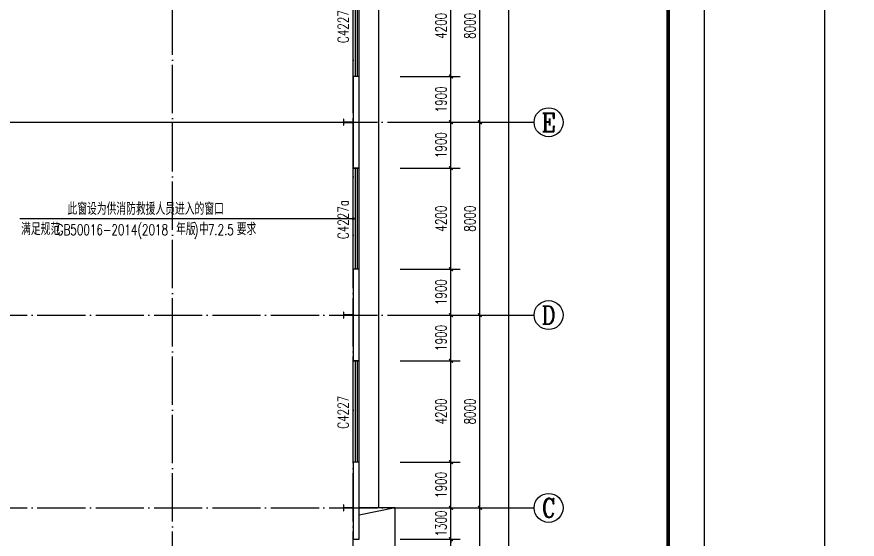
# Model space of a CAD drawing. Extents: x 14586673 to 15379323, y -344170 to -118775.
# Drawn here: x 14737673 to 14772514, y -289520 to -267843 of the extents above; entities that cross this region are included whole.
import ezdxf
from ezdxf.enums import TextEntityAlignment as Align

# ---------------------------------------------------------------- set-up
doc = ezdxf.new("R2010")
doc.units = 0
doc.header["$LTSCALE"] = 1000
doc.header["$MEASUREMENT"] = 0
doc.linetypes.add('DASH', pattern=[0.35, 0.25, -0.1])
doc.linetypes.add('DOTE', pattern=[2.42, 2, -0.2, 0.02, -0.2])
for name, color, linetype in [('AXIS', 3, 'Continuous'), ('AXIS_TEXT', 7, 'Continuous'), ('COLUMN', 2, 'Continuous'), ('DIM_LEAD', 3, 'Continuous'), ('DOTE', 1, 'DOTE'), ('PUB_DIM', 3, 'Continuous'), ('PUB_TEXT', 7, 'Continuous'), ('TK', 4, 'Continuous'), ('WALL-PARAPET', 6, 'Continuous'), ('WINDOW', 4, 'Continuous'), ('WINDOW_TEXT', 7, 'Continuous')]:
    doc.layers.add(name, color=color, linetype=linetype)
doc.styles.add('_TCH_AXIS', font='COMPLEX', dxfattribs={"bigfont": 'GBCBIG'})
doc.styles.add('_TCH_DIM', font='SIMPLEX', dxfattribs={"bigfont": 'GBCBIG'})
doc.styles.add('_TCH_DIM_T3', font='SIMPLEX', dxfattribs={"width": 0.705882, "bigfont": 'GBCBIG'})
doc.styles.add('_TCH_WINDOW', font='SIMPLEX', dxfattribs={"height": 3.5, "bigfont": 'GBCBIG'})
doc.styles.add('COMPLEX', font='COMPLEX')
doc.dimstyles.new('_TCH_ARCH&&150', dxfattribs={"dimtxt": 446.25, "dimasz": 150, "dimexe": 375, "dimexo": 450, "dimgap": 189.375, "dimtad": 1, "dimdec": 0, "dimzin": 0, "dimdsep": 46, "dimtxsty": '_TCH_DIM_T3', "dimblk": 'ARCHTICK', "dimcen": 0.09, "dimclrt": 7, "dimazin": 2, "dimtfac": 1, "dimtdec": 0, "dimtix": 1, "dimtmove": 2, "dimatfit": 3, "dimfxl": 0, "dimtolj": 1, "dimtzin": 0, "dimarcsym": 0})

# ---------------------------------------------------------------- blocks, each defined once
blk = doc.blocks.new('A$C797E1D2B')
at = {"layer": 'COLUMN'}
h = blk.add_hatch(color=256, dxfattribs=at)
h.paths.add_polyline_path([(125, 400), (250, 400), (250, 388), (130, 388), (130, 200), (125, 200)])
h.paths.add_polyline_path([(0, 400), (125, 400), (125, 200), (120, 200), (120, 388), (0, 388)])
h.paths.add_polyline_path([(0, 12), (120, 12), (120, 200), (125, 200), (125, 0), (0, 0)])
h.paths.add_polyline_path([(125, 200), (130, 200), (130, 12), (250, 12), (250, 0), (125, 0)])
blk.add_lwpolyline([(250, 0), (250, 12), (130, 12), (130, 388), (250, 388), (250, 400), (0, 400), (0, 388), (120, 388), (120, 12), (0, 12), (0, 0)], close=True, dxfattribs=at)
blk = doc.blocks.new('GeYuanFrame_34052851', base_point=(20.09, 4.53))
at = {"layer": 'TK'}
blk.add_lwpolyline([(20.09, 4.53), (20.09, 598.53), (1071.09, 598.53), (1071.09, 4.53)], close=True, dxfattribs=at)
at = {"layer": 'TK', "const_width": 1}
blk.add_lwpolyline([(45.09, 588.53), (1061.09, 588.53), (1061.09, 14.53), (45.09, 14.53)], close=True, dxfattribs=at)
blk = doc.blocks.new('GeYuanFrame_70717211', base_point=(20.09, 4.53))
at = {"layer": 'TK'}
blk.add_lwpolyline([(20.09, 4.53), (20.09, 598.53), (1071.09, 598.53), (1071.09, 4.53)], close=True, dxfattribs=at)
blk = doc.blocks.new('_AXISO')
blk.add_circle((0, 0), 0.5)
at = {"layer": 'AXIS_TEXT', "style": 'COMPLEX', "width": 1.041667}
blk.add_attdef('A', text='', height=0.56, dxfattribs=at).set_placement((-0.25, -0.28), (0.25, -0.28), align=Align.FIT)
blk = doc.blocks.new('_ArchTick')
at = {"color": 0, "linetype": 'ByBlock', "const_width": 0.4}
blk.add_lwpolyline([(-0.5, -0.5), (0.5, 0.5)], dxfattribs=at)
blk = doc.blocks.new('*D60')
at = {"layer": 'AXIS', "color": 0, "lineweight": -2}
for p, q in [((14753573, -207980), (14758448, -207980)), ((14758073, -304460), (14758073, -207980)), ((14753573, -304460), (14758448, -304460))]:
    blk.add_line(p, q, dxfattribs=at)
at = {"layer": 'Defpoints', "color": 0}
for p in [(14753123, -207980), (14758073, -207980), (14753123, -304460)]:
    blk.add_point(p, dxfattribs=at)
at = {"layer": 'AXIS', "color": 0, "lineweight": -2, "xscale": 150, "yscale": 150, "zscale": 150}
for p, rotation in [((14758073, -207980), 90), ((14758073, -304460), 270)]:
    blk.add_blockref('_ArchTick', p, dxfattribs=dict(at, rotation=rotation))
at = {"layer": 'AXIS', "color": 7, "insert": (14757660, -256220), "char_height": 446.2, "attachment_point": 5, "rotation": 90, "style": '_TCH_DIM_T3'}
blk.add_mtext('\\A1;96480', dxfattribs=at)
blk = doc.blocks.new('*D63')
at = {"layer": 'AXIS', "color": 0, "lineweight": -2}
for p, q in [((14753573, -288220), (14757248, -288220)), ((14756873, -296220), (14756873, -288220)), ((14753573, -296220), (14757248, -296220))]:
    blk.add_line(p, q, dxfattribs=at)
at = {"layer": 'Defpoints', "color": 0}
for p in [(14753123, -288220), (14756873, -288220), (14753123, -296220)]:
    blk.add_point(p, dxfattribs=at)
at = {"layer": 'AXIS', "color": 0, "lineweight": -2, "xscale": 150, "yscale": 150, "zscale": 150}
for p, rotation in [((14756873, -288220), 90), ((14756873, -296220), 270)]:
    blk.add_blockref('_ArchTick', p, dxfattribs=dict(at, rotation=rotation))
at = {"layer": 'AXIS', "color": 7, "insert": (14756460, -292220), "char_height": 446.2, "attachment_point": 5, "rotation": 90, "style": '_TCH_DIM_T3'}
blk.add_mtext('\\A1;8000', dxfattribs=at)
blk = doc.blocks.new('*D64')
at = {"layer": 'AXIS', "color": 0, "lineweight": -2}
for p, q in [((14753573, -280220), (14757248, -280220)), ((14756873, -288220), (14756873, -280220)), ((14753573, -288220), (14757248, -288220))]:
    blk.add_line(p, q, dxfattribs=at)
at = {"layer": 'Defpoints', "color": 0}
for p in [(14753123, -280220), (14756873, -280220), (14753123, -288220)]:
    blk.add_point(p, dxfattribs=at)
at = {"layer": 'AXIS', "color": 0, "lineweight": -2, "xscale": 150, "yscale": 150, "zscale": 150}
for p, rotation in [((14756873, -280220), 90), ((14756873, -288220), 270)]:
    blk.add_blockref('_ArchTick', p, dxfattribs=dict(at, rotation=rotation))
at = {"layer": 'AXIS', "color": 7, "insert": (14756460, -284220), "char_height": 446.2, "attachment_point": 5, "rotation": 90, "style": '_TCH_DIM_T3'}
blk.add_mtext('\\A1;8000', dxfattribs=at)
blk = doc.blocks.new('*D65')
at = {"layer": 'AXIS', "color": 0, "lineweight": -2}
for p, q in [((14753573, -272220), (14757248, -272220)), ((14756873, -280220), (14756873, -272220)), ((14753573, -280220), (14757248, -280220))]:
    blk.add_line(p, q, dxfattribs=at)
at = {"layer": 'Defpoints', "color": 0}
for p in [(14753123, -272220), (14756873, -272220), (14753123, -280220)]:
    blk.add_point(p, dxfattribs=at)
at = {"layer": 'AXIS', "color": 0, "lineweight": -2, "xscale": 150, "yscale": 150, "zscale": 150}
for p, rotation in [((14756873, -272220), 90), ((14756873, -280220), 270)]:
    blk.add_blockref('_ArchTick', p, dxfattribs=dict(at, rotation=rotation))
at = {"layer": 'AXIS', "color": 7, "insert": (14756460, -276220), "char_height": 446.2, "attachment_point": 5, "rotation": 90, "style": '_TCH_DIM_T3'}
blk.add_mtext('\\A1;8000', dxfattribs=at)
blk = doc.blocks.new('*D66')
at = {"layer": 'AXIS', "color": 0, "lineweight": -2}
for p, q in [((14753573, -264220), (14757248, -264220)), ((14756873, -272220), (14756873, -264220)), ((14753573, -272220), (14757248, -272220))]:
    blk.add_line(p, q, dxfattribs=at)
at = {"layer": 'Defpoints', "color": 0}
for p in [(14753123, -264220), (14756873, -264220), (14753123, -272220)]:
    blk.add_point(p, dxfattribs=at)
at = {"layer": 'AXIS', "color": 0, "lineweight": -2, "xscale": 150, "yscale": 150, "zscale": 150}
for p, rotation in [((14756873, -264220), 90), ((14756873, -272220), 270)]:
    blk.add_blockref('_ArchTick', p, dxfattribs=dict(at, rotation=rotation))
at = {"layer": 'AXIS', "color": 7, "insert": (14756460, -268220), "char_height": 446.2, "attachment_point": 5, "rotation": 90, "style": '_TCH_DIM_T3'}
blk.add_mtext('\\A1;8000', dxfattribs=at)
blk = doc.blocks.new('$TCHSYS$WIN2D')
for p, q in [((-0.5, 0.5), (0.5, 0.5)), ((-0.5, 0.5), (-0.5, -0.5)), ((0.5, 0.5), (0.5, -0.5)), ((0.5, 0.1667), (-0.5, 0.1667)), ((0.5, -0.1667), (-0.5, -0.1667)), ((-0.5, -0.5), (0.5, -0.5))]:
    blk.add_line(p, q)
blk = doc.blocks.new('*D345')
at = {"layer": 'Defpoints', "color": 0}
for p in [(14753123, -289520), (14755673, -289520), (14753123, -294920)]:
    blk.add_point(p, dxfattribs=at)
at = {"layer": 'PUB_DIM', "color": 0, "lineweight": -2}
for p, q in [((14753573, -289520), (14756048, -289520)), ((14755673, -294920), (14755673, -289520)), ((14753573, -294920), (14756048, -294920))]:
    blk.add_line(p, q, dxfattribs=at)
at = {"layer": 'PUB_DIM', "color": 0, "lineweight": -2, "xscale": 150, "yscale": 150, "zscale": 150}
for p, rotation in [((14755673, -289520), 90), ((14755673, -294920), 270)]:
    blk.add_blockref('_ArchTick', p, dxfattribs=dict(at, rotation=rotation))
at = {"layer": 'PUB_DIM', "color": 7, "insert": (14755260, -292220), "char_height": 446.2, "attachment_point": 5, "rotation": 90, "style": '_TCH_DIM_T3'}
blk.add_mtext('\\A1;5400', dxfattribs=at)
blk = doc.blocks.new('*D346')
at = {"layer": 'Defpoints', "color": 0}
for p in [(14753123, -288220), (14755673, -288220), (14753123, -289520)]:
    blk.add_point(p, dxfattribs=at)
at = {"layer": 'PUB_DIM', "color": 0, "lineweight": -2}
for p, q in [((14755673, -288220), (14755673, -288070)), ((14753573, -288220), (14756048, -288220)), ((14755673, -289520), (14755673, -288220)), ((14753573, -289520), (14756048, -289520)), ((14755673, -289520), (14755673, -289670))]:
    blk.add_line(p, q, dxfattribs=at)
at = {"layer": 'PUB_DIM', "color": 0, "lineweight": -2, "xscale": 150, "yscale": 150, "zscale": 150}
for p, rotation in [((14755673, -288220), 270), ((14755673, -289520), 90)]:
    blk.add_blockref('_ArchTick', p, dxfattribs=dict(at, rotation=rotation))
at = {"layer": 'PUB_DIM', "color": 7, "insert": (14755260, -288870), "char_height": 446.2, "attachment_point": 5, "rotation": 90, "style": '_TCH_DIM_T3'}
blk.add_mtext('\\A1;1300', dxfattribs=at)
blk = doc.blocks.new('*D347')
at = {"layer": 'Defpoints', "color": 0}
for p in [(14753123, -286320), (14755673, -286320), (14753123, -288220)]:
    blk.add_point(p, dxfattribs=at)
at = {"layer": 'PUB_DIM', "color": 0, "lineweight": -2}
for p, q in [((14753573, -286320), (14756048, -286320)), ((14755673, -288220), (14755673, -286320)), ((14753573, -288220), (14756048, -288220))]:
    blk.add_line(p, q, dxfattribs=at)
at = {"layer": 'PUB_DIM', "color": 0, "lineweight": -2, "xscale": 150, "yscale": 150, "zscale": 150}
for p, rotation in [((14755673, -286320), 90), ((14755673, -288220), 270)]:
    blk.add_blockref('_ArchTick', p, dxfattribs=dict(at, rotation=rotation))
at = {"layer": 'PUB_DIM', "color": 7, "insert": (14755260, -287270), "char_height": 446.2, "attachment_point": 5, "rotation": 90, "style": '_TCH_DIM_T3'}
blk.add_mtext('\\A1;1900', dxfattribs=at)
blk = doc.blocks.new('*D348')
at = {"layer": 'Defpoints', "color": 0}
for p in [(14753123, -282120), (14755673, -282120), (14753123, -286320)]:
    blk.add_point(p, dxfattribs=at)
at = {"layer": 'PUB_DIM', "color": 0, "lineweight": -2}
for p, q in [((14753573, -282120), (14756048, -282120)), ((14755673, -286320), (14755673, -282120)), ((14753573, -286320), (14756048, -286320))]:
    blk.add_line(p, q, dxfattribs=at)
at = {"layer": 'PUB_DIM', "color": 0, "lineweight": -2, "xscale": 150, "yscale": 150, "zscale": 150}
for p, rotation in [((14755673, -282120), 90), ((14755673, -286320), 270)]:
    blk.add_blockref('_ArchTick', p, dxfattribs=dict(at, rotation=rotation))
at = {"layer": 'PUB_DIM', "color": 7, "insert": (14755260, -284220), "char_height": 446.2, "attachment_point": 5, "rotation": 90, "style": '_TCH_DIM_T3'}
blk.add_mtext('\\A1;4200', dxfattribs=at)
blk = doc.blocks.new('*D349')
at = {"layer": 'Defpoints', "color": 0}
for p in [(14753123, -280220), (14755673, -280220), (14753123, -282120)]:
    blk.add_point(p, dxfattribs=at)
at = {"layer": 'PUB_DIM', "color": 0, "lineweight": -2}
for p, q in [((14753573, -280220), (14756048, -280220)), ((14755673, -282120), (14755673, -280220)), ((14753573, -282120), (14756048, -282120))]:
    blk.add_line(p, q, dxfattribs=at)
at = {"layer": 'PUB_DIM', "color": 0, "lineweight": -2, "xscale": 150, "yscale": 150, "zscale": 150}
for p, rotation in [((14755673, -280220), 90), ((14755673, -282120), 270)]:
    blk.add_blockref('_ArchTick', p, dxfattribs=dict(at, rotation=rotation))
at = {"layer": 'PUB_DIM', "color": 7, "insert": (14755260, -281170), "char_height": 446.2, "attachment_point": 5, "rotation": 90, "style": '_TCH_DIM_T3'}
blk.add_mtext('\\A1;1900', dxfattribs=at)
blk = doc.blocks.new('*D350')
at = {"layer": 'Defpoints', "color": 0}
for p in [(14753123, -278320), (14755673, -278320), (14753123, -280220)]:
    blk.add_point(p, dxfattribs=at)
at = {"layer": 'PUB_DIM', "color": 0, "lineweight": -2}
for p, q in [((14753573, -278320), (14756048, -278320)), ((14755673, -280220), (14755673, -278320)), ((14753573, -280220), (14756048, -280220))]:
    blk.add_line(p, q, dxfattribs=at)
at = {"layer": 'PUB_DIM', "color": 0, "lineweight": -2, "xscale": 150, "yscale": 150, "zscale": 150}
for p, rotation in [((14755673, -278320), 90), ((14755673, -280220), 270)]:
    blk.add_blockref('_ArchTick', p, dxfattribs=dict(at, rotation=rotation))
at = {"layer": 'PUB_DIM', "color": 7, "insert": (14755260, -279270), "char_height": 446.2, "attachment_point": 5, "rotation": 90, "style": '_TCH_DIM_T3'}
blk.add_mtext('\\A1;1900', dxfattribs=at)
blk = doc.blocks.new('*D351')
at = {"layer": 'Defpoints', "color": 0}
for p in [(14753123, -274120), (14755673, -274120), (14753123, -278320)]:
    blk.add_point(p, dxfattribs=at)
at = {"layer": 'PUB_DIM', "color": 0, "lineweight": -2}
for p, q in [((14753573, -274120), (14756048, -274120)), ((14755673, -278320), (14755673, -274120)), ((14753573, -278320), (14756048, -278320))]:
    blk.add_line(p, q, dxfattribs=at)
at = {"layer": 'PUB_DIM', "color": 0, "lineweight": -2, "xscale": 150, "yscale": 150, "zscale": 150}
for p, rotation in [((14755673, -274120), 90), ((14755673, -278320), 270)]:
    blk.add_blockref('_ArchTick', p, dxfattribs=dict(at, rotation=rotation))
at = {"layer": 'PUB_DIM', "color": 7, "insert": (14755260, -276220), "char_height": 446.2, "attachment_point": 5, "rotation": 90, "style": '_TCH_DIM_T3'}
blk.add_mtext('\\A1;4200', dxfattribs=at)
blk = doc.blocks.new('*D352')
at = {"layer": 'Defpoints', "color": 0}
for p in [(14753123, -272220), (14755673, -272220), (14753123, -274120)]:
    blk.add_point(p, dxfattribs=at)
at = {"layer": 'PUB_DIM', "color": 0, "lineweight": -2}
for p, q in [((14753573, -272220), (14756048, -272220)), ((14755673, -274120), (14755673, -272220)), ((14753573, -274120), (14756048, -274120))]:
    blk.add_line(p, q, dxfattribs=at)
at = {"layer": 'PUB_DIM', "color": 0, "lineweight": -2, "xscale": 150, "yscale": 150, "zscale": 150}
for p, rotation in [((14755673, -272220), 90), ((14755673, -274120), 270)]:
    blk.add_blockref('_ArchTick', p, dxfattribs=dict(at, rotation=rotation))
at = {"layer": 'PUB_DIM', "color": 7, "insert": (14755260, -273170), "char_height": 446.2, "attachment_point": 5, "rotation": 90, "style": '_TCH_DIM_T3'}
blk.add_mtext('\\A1;1900', dxfattribs=at)
blk = doc.blocks.new('*D353')
at = {"layer": 'Defpoints', "color": 0}
for p in [(14753123, -270320), (14755673, -270320), (14753123, -272220)]:
    blk.add_point(p, dxfattribs=at)
at = {"layer": 'PUB_DIM', "color": 0, "lineweight": -2}
for p, q in [((14753573, -270320), (14756048, -270320)), ((14755673, -272220), (14755673, -270320)), ((14753573, -272220), (14756048, -272220))]:
    blk.add_line(p, q, dxfattribs=at)
at = {"layer": 'PUB_DIM', "color": 0, "lineweight": -2, "xscale": 150, "yscale": 150, "zscale": 150}
for p, rotation in [((14755673, -270320), 90), ((14755673, -272220), 270)]:
    blk.add_blockref('_ArchTick', p, dxfattribs=dict(at, rotation=rotation))
at = {"layer": 'PUB_DIM', "color": 7, "insert": (14755260, -271270), "char_height": 446.2, "attachment_point": 5, "rotation": 90, "style": '_TCH_DIM_T3'}
blk.add_mtext('\\A1;1900', dxfattribs=at)
blk = doc.blocks.new('*D354')
at = {"layer": 'Defpoints', "color": 0}
for p in [(14753123, -266120), (14755673, -266120), (14753123, -270320)]:
    blk.add_point(p, dxfattribs=at)
at = {"layer": 'PUB_DIM', "color": 0, "lineweight": -2}
for p, q in [((14753573, -266120), (14756048, -266120)), ((14755673, -270320), (14755673, -266120)), ((14753573, -270320), (14756048, -270320))]:
    blk.add_line(p, q, dxfattribs=at)
at = {"layer": 'PUB_DIM', "color": 0, "lineweight": -2, "xscale": 150, "yscale": 150, "zscale": 150}
for p, rotation in [((14755673, -266120), 90), ((14755673, -270320), 270)]:
    blk.add_blockref('_ArchTick', p, dxfattribs=dict(at, rotation=rotation))
at = {"layer": 'PUB_DIM', "color": 7, "insert": (14755260, -268220), "char_height": 446.2, "attachment_point": 5, "rotation": 90, "style": '_TCH_DIM_T3'}
blk.add_mtext('\\A1;4200', dxfattribs=at)

msp = doc.modelspace()

# ---------------------------------------------------------------- linework, layer by layer
at = {"ltscale": 0.5}
msp.add_line((14753362.6, -288220.3), (14751862.6, -288520.3), dxfattribs=at)
for points in [[(14752662.6, -264220.3), (14752662.6, -288220.3)], [(14751862.6, -296220.3), (14753362.6, -296220.3), (14753362.6, -288220.3), (14751862.6, -288220.3)]]:
    msp.add_lwpolyline(points, dxfattribs=at)
at = {"linetype": 'DASH', "ltscale": 5, "const_width": 50}
msp.add_lwpolyline([(14691622.6, -272220.3), (14751622.6, -272220.3)], dxfattribs=at)
at = {"layer": 'AXIS'}
for p, q in [((14753122.6, -272220.3), (14759122.6, -272220.3)), ((14753122.6, -280220.3), (14759122.6, -280220.3)), ((14753122.6, -288220.3), (14759122.6, -288220.3))]:
    msp.add_line(p, q, dxfattribs=at)
at = {"layer": 'DIM_LEAD'}
for p, q in [((14747522.6, -276220.3), (14737801.3, -276220.3)), ((14751622.6, -276220.3), (14747522.6, -276220.3))]:
    msp.add_line(p, q, dxfattribs=at)
at = {"layer": 'DIM_LEAD', "const_width": 60}
msp.add_lwpolyline([(14751652.6, -276220.3, 1), (14751592.6, -276220.3, 1)], format="xyb", close=True, dxfattribs=at)
at = {"layer": 'DOTE'}
for p, q in [((14744122.6, -305720.3), (14744122.6, -206720.3)), ((14751622.6, -305720.3), (14751622.6, -206720.3)), ((14690122.6, -272220.3), (14753122.6, -272220.3)), ((14690122.6, -280220.3), (14753122.6, -280220.3)), ((14690122.6, -288220.3), (14753122.6, -288220.3))]:
    msp.add_line(p, q, dxfattribs=at)
at = {"layer": 'WALL-PARAPET'}
for p, q in [((14751862.6, -270320.3), (14751622.6, -270320.3)), ((14751622.6, -270320.3), (14751622.6, -274120.3)), ((14751862.6, -274120.3), (14751862.6, -270320.3)), ((14751622.6, -274120.3), (14751862.6, -274120.3)), ((14751862.6, -278320.3), (14751622.6, -278320.3)), ((14751622.6, -278320.3), (14751622.6, -282120.3)), ((14751862.6, -282120.3), (14751862.6, -278320.3)), ((14751622.6, -282120.3), (14751862.6, -282120.3)), ((14751862.6, -286320.3), (14751622.6, -286320.3)), ((14751622.6, -286320.3), (14751622.6, -289520.3)), ((14751862.6, -289520.3), (14751862.6, -286320.3)), ((14751622.6, -289520.3), (14751862.6, -289520.3))]:
    msp.add_line(p, q, dxfattribs=at)

# ---------------------------------------------------------------- block references
at = {"xscale": 150, "yscale": 150, "zscale": 150, "rotation": 270}
for name, p in [('GeYuanFrame_34052851', (14677072.6, -181520.3)), ('GeYuanFrame_70717211', (14771172.6, -181520.3))]:
    msp.add_blockref(name, p, dxfattribs=at)
at = {"rotation": 270}
for p in [(14751222.6, -272095.3), (14751222.6, -280095.3), (14751222.6, -288095.3)]:
    msp.add_blockref('A$C797E1D2B', p, dxfattribs=at)
at = {"layer": 'AXIS'}
ref = msp.add_blockref('_AXISO', (14759722.6, -272220.3), dxfattribs=dict(at, xscale=1200, yscale=1200, zscale=1200))
ref.add_attrib('A', 'E', dxfattribs={"layer": 'AXIS_TEXT', "ltscale": 0.5, "height": 763.6, "style": '_TCH_AXIS'}).set_placement((14759431.7, -272602.2), (14760013.5, -272602.2), align=Align.FIT)
ref = msp.add_blockref('_AXISO', (14759722.6, -280220.3), dxfattribs=dict(at, xscale=1200, yscale=1200, zscale=1200))
ref.add_attrib('A', 'D', dxfattribs={"layer": 'AXIS_TEXT', "ltscale": 0.5, "height": 746.2, "style": '_TCH_AXIS'}).set_placement((14759420.6, -280593.4), (14760024.6, -280593.4), align=Align.FIT)
ref = msp.add_blockref('_AXISO', (14759722.6, -288220.3), dxfattribs=dict(at, xscale=1200, yscale=1200, zscale=1200))
ref.add_attrib('A', 'C', dxfattribs={"layer": 'AXIS_TEXT', "ltscale": 0.5, "height": 781.2, "style": '_TCH_AXIS'}).set_placement((14759443.6, -288610.9), (14760001.6, -288610.9), align=Align.FIT)
at = {"layer": 'WINDOW'}
ref = msp.add_blockref('$TCHSYS$WIN2D', (14751742.6, -268220.3), dxfattribs=dict(at, xscale=4200, yscale=-240, zscale=4200, rotation=90))
ref.add_attrib('A', 'C4227', (14751425.9, -268932.8), dxfattribs={"layer": 'WINDOW_TEXT', "ltscale": 0.5, "height": 446.25, "rotation": 90, "style": '_TCH_WINDOW', "width": 0.705882})
ref = msp.add_blockref('$TCHSYS$WIN2D', (14751742.6, -276220.3), dxfattribs=dict(at, xscale=4200, yscale=-240, zscale=4200, rotation=90))
ref.add_attrib('A', 'C4227a', (14751425.9, -277067.8), dxfattribs={"layer": 'WINDOW_TEXT', "ltscale": 0.5, "height": 446.25, "rotation": 90, "style": '_TCH_WINDOW', "width": 0.705882})
ref = msp.add_blockref('$TCHSYS$WIN2D', (14751742.6, -284220.3), dxfattribs=dict(at, xscale=4200, yscale=-240, zscale=4200, rotation=90))
ref.add_attrib('A', 'C4227', (14751425.9, -284932.8), dxfattribs={"layer": 'WINDOW_TEXT', "ltscale": 0.5, "height": 446.25, "rotation": 90, "style": '_TCH_WINDOW', "width": 0.705882})

# ---------------------------------------------------------------- texts
at = {"layer": 'PUB_TEXT', "style": '_TCH_DIM'}
for s, height, p in [('此窗设为供消防救援人员进入的窗口', 506.383, (14739774.4, -276062.8)), ('满足规范', 506.38, (14737851.1, -276902.8)), ('年版', 506.38, (14744275.5, -276902.8)), ('中', 506.4, (14745222.8, -276902.8)), ('要求', 506.38, (14746791.4, -276902.8))]:
    msp.add_text(s, height=height, dxfattribs=at).set_placement(p)
at = {"layer": 'PUB_TEXT', "style": '_TCH_DIM', "width": 0.705882}
for s, height, p in [('GB50016-2014(2018', 446.25, (14739325.5, -276902.8)), (')', 446.2, (14745012.8, -276902.8)), ('7.2.5', 446.25, (14745591.4, -276902.8))]:
    msp.add_text(s, height=height, dxfattribs=at).set_placement(p)

# ---------------------------------------------------------------- dimensions: what is measured, and where the dimension line sits
at = {"layer": 'AXIS'}
for p1, p2, distance, text, picture, middle in [((14753122.6, -304460.3), (14753122.6, -207980.3), -4950, '96480', '*D60', (14757660.1, -256220.3)), ((14753122.6, -272220.3), (14753122.6, -264220.3), -3750, '8000', '*D66', (14756460.1, -268220.3)), ((14753122.6, -280220.3), (14753122.6, -272220.3), -3750, '8000', '*D65', (14756460.1, -276220.3)), ((14753122.6, -288220.3), (14753122.6, -280220.3), -3750, '8000', '*D64', (14756460.1, -284220.3)), ((14753122.6, -296220.3), (14753122.6, -288220.3), -3750, '8000', '*D63', (14756460.1, -292220.3))]:
    dim = msp.add_aligned_dim(p1=p1, p2=p2, distance=distance, text=text, dimstyle='_TCH_ARCH&&150', dxfattribs=at)
    dim.commit()
    dim.dimension.update_dxf_attribs({"geometry": picture, "text_midpoint": middle})
at = {"layer": 'PUB_DIM'}
for p1, p2, text, picture, middle in [((14753122.6, -270320.3), (14753122.6, -266120.3), '4200', '*D354', (14755260.1, -268220.3)), ((14753122.6, -272220.3), (14753122.6, -270320.3), '1900', '*D353', (14755260.1, -271270.3)), ((14753122.6, -274120.3), (14753122.6, -272220.3), '1900', '*D352', (14755260.1, -273170.3)), ((14753122.6, -278320.3), (14753122.6, -274120.3), '4200', '*D351', (14755260.1, -276220.3)), ((14753122.6, -280220.3), (14753122.6, -278320.3), '1900', '*D350', (14755260.1, -279270.3)), ((14753122.6, -282120.3), (14753122.6, -280220.3), '1900', '*D349', (14755260.1, -281170.3)), ((14753122.6, -286320.3), (14753122.6, -282120.3), '4200', '*D348', (14755260.1, -284220.3)), ((14753122.6, -288220.3), (14753122.6, -286320.3), '1900', '*D347', (14755260.1, -287270.3)), ((14753122.6, -289520.3), (14753122.6, -288220.3), '1300', '*D346', (14755260.1, -288870.3)), ((14753122.6, -294920.3), (14753122.6, -289520.3), '5400', '*D345', (14755260.1, -292220.3))]:
    dim = msp.add_aligned_dim(p1=p1, p2=p2, distance=-2550, text=text, dimstyle='_TCH_ARCH&&150', dxfattribs=at)
    dim.commit()
    dim.dimension.update_dxf_attribs({"geometry": picture, "text_midpoint": middle})

doc.saveas('drawing.dxf')
